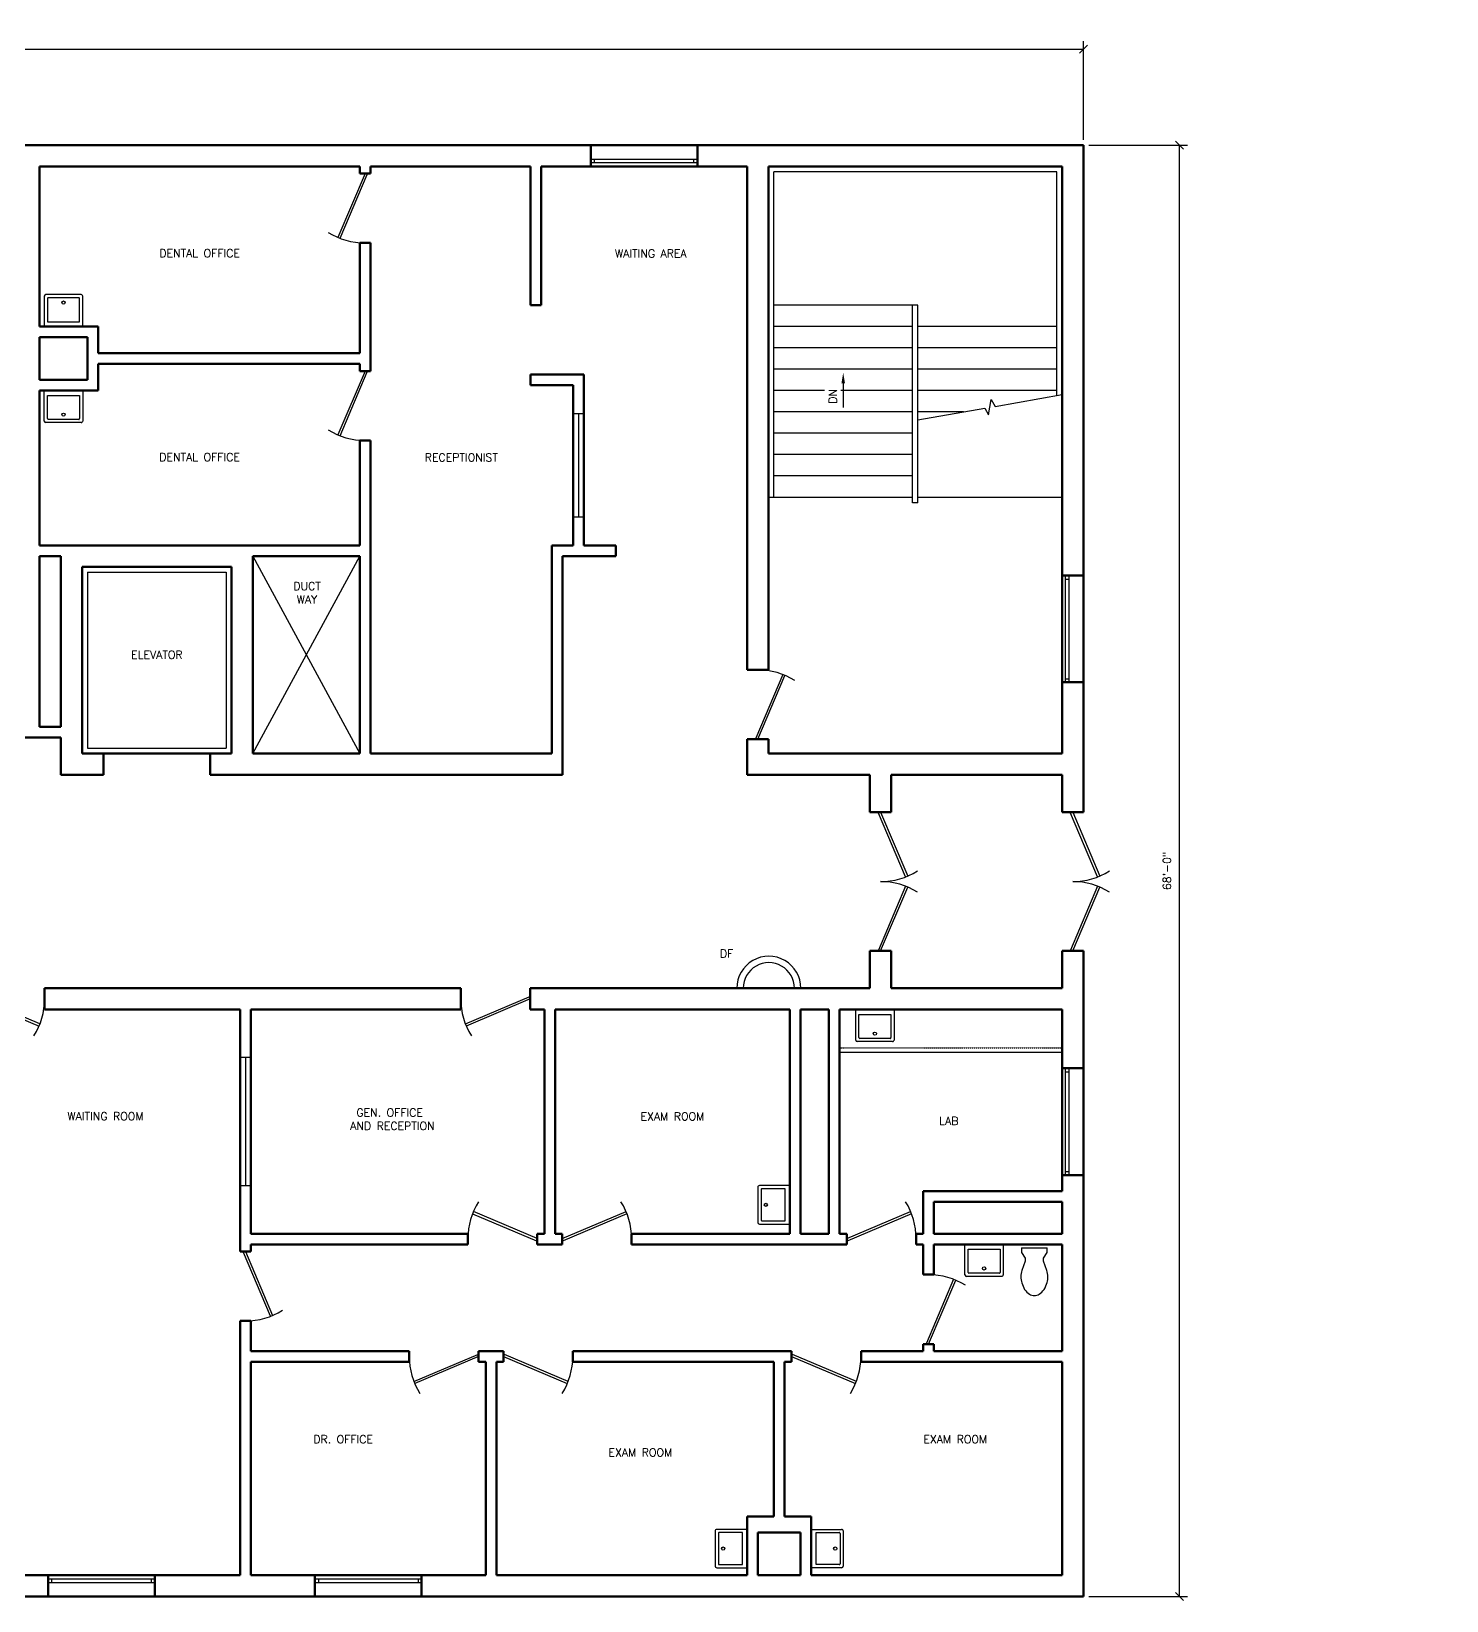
# Model space of a CAD drawing. Header units: inches. Extents: x -2497 to 7494, y -403 to 906.
# Drawn here: x 830 to 1626, y 24 to 906 of the extents above; entities that cross this region are included whole.
import ezdxf
from ezdxf import colors
from ezdxf.entities.mleader import LeaderData, LeaderLine
from ezdxf.math import Vec2, Vec3

# ---------------------------------------------------------------- set-up
doc = ezdxf.new("R2010")
doc.units = ezdxf.units.IN
doc.header["$LTSCALE"] = 0.5
doc.header["$MEASUREMENT"] = 0
doc.linetypes.add('HIDDEN', pattern=[0.375, 0.25, -0.125])
for name, color, linetype, lineweight in [('Annotations', 4, 'Continuous', 25), ('Hidden', 2, 'HIDDEN', 25), ('Objects Thick', 3, 'Continuous', 50), ('Objects Thin', 6, 'Continuous', 25)]:
    doc.layers.add(name, color=color, linetype=linetype, lineweight=lineweight)
doc.styles.add('DF Text', font='romans.shx')
doc.styles.add('DF Text 3-32', font='romans.shx', dxfattribs={"height": 0.09375})
doc.dimstyles.new('DF Dimensions 48', dxfattribs={"dimscale": 48, "dimtxt": 0.09375, "dimasz": 0.09375, "dimexe": 0.09375, "dimexo": 0.0625, "dimgap": 0.09, "dimtad": 1, "dimdec": 4, "dimzin": 3, "dimdsep": 46, "dimlunit": 4, "dimtxsty": 'DF Text', "dimblk": 'OBLIQUE', "dimcen": 0, "dimazin": 0, "dimtfac": 0.7, "dimtdec": 4, "dimtmove": 0, "dimatfit": 3, "dimfxl": 1, "dimfrac": 1, "dimtolj": 1, "dimtzin": 0, "dimarcsym": 0})

# ---------------------------------------------------------------- blocks, each defined once
blk = doc.blocks.new('_Oblique')
at = {"color": 0, "linetype": 'ByBlock', "lineweight": -2}
blk.add_line((-0.5, -0.5), (0.5, 0.5), dxfattribs=at)
blk = doc.blocks.new('*D7')
at = {"layer": 'Annotations', "color": 0, "lineweight": -2, "transparency": 16777216}
for p, q in [((1424.34, 841.76), (1479.84, 841.76)), ((1475.34, 25.76), (1475.34, 841.76)), ((1424.34, 25.76), (1479.84, 25.76))]:
    blk.add_line(p, q, dxfattribs=at)
at = {"layer": 'Defpoints', "color": 0, "transparency": 16777216}
for p in [(1421.34, 841.76), (1475.34, 841.76), (1421.34, 25.76)]:
    blk.add_point(p, dxfattribs=at)
at = {"layer": 'Annotations', "color": 0, "lineweight": -2, "transparency": 16777216, "xscale": 4.5, "yscale": 4.5, "zscale": 4.5}
for p, rotation in [((1475.34, 841.76), 90), ((1475.34, 25.76), 270)]:
    blk.add_blockref('_Oblique', p, dxfattribs=dict(at, rotation=rotation))
at = {"layer": 'Annotations', "color": 0, "transparency": 16777216, "insert": (1468.34, 433.76), "char_height": 4.5, "attachment_point": 5, "rotation": 90, "style": 'DF Text'}
blk.add_mtext('\\A1;68\'-0"', dxfattribs=at)
blk = doc.blocks.new('*D8')
at = {"layer": 'Annotations', "color": 0, "lineweight": -2, "transparency": 16777216}
for p, q in [((29.34, 844.76), (29.34, 900.26)), ((1421.34, 844.76), (1421.34, 900.26)), ((29.34, 895.76), (1421.34, 895.76))]:
    blk.add_line(p, q, dxfattribs=at)
at = {"layer": 'Defpoints', "color": 0, "transparency": 16777216}
for p in [(1421.34, 895.76), (29.34, 841.76), (1421.34, 841.76)]:
    blk.add_point(p, dxfattribs=at)
at = {"layer": 'Annotations', "color": 0, "lineweight": -2, "transparency": 16777216, "xscale": 4.5, "yscale": 4.5, "zscale": 4.5, "rotation": 180}
blk.add_blockref('_Oblique', (29.34, 895.76), dxfattribs=at)
at = {"layer": 'Annotations', "color": 0, "lineweight": -2, "transparency": 16777216, "xscale": 4.5, "yscale": 4.5, "zscale": 4.5}
blk.add_blockref('_Oblique', (1421.34, 895.76), dxfattribs=at)
at = {"layer": 'Annotations', "color": 0, "transparency": 16777216, "insert": (725.34, 902.76), "char_height": 4.5, "attachment_point": 5, "style": 'DF Text'}
blk.add_mtext('\\A1;116\'-0"', dxfattribs=at)

msp = doc.modelspace()

# ---------------------------------------------------------------- linework, layer by layer
at = {"layer": 'Annotations', "linetype": 'Continuous'}
msp.add_lwpolyline([(1328.33622, 687.25932), (1365.8818, 693.87962), (1368.07465, 690.08148), (1369.59779, 698.71964), (1371.79065, 694.9215), (1409.33622, 701.5418)], dxfattribs=at)
at = {"layer": 'Hidden'}
msp.add_line((1284.33622, 334.26291), (1409.33622, 334.26291), dxfattribs=at)
at = {"layer": 'Objects Thick'}
for p, q in [((1421.33622, 841.76291), (29.33622, 841.76291)), ((1144.43264, 829.76291), (1144.43264, 841.76291)), ((1204.43264, 829.76291), (1204.43264, 841.76291)), ((1421.33622, 466.76291), (1421.33622, 841.76291)), ((1014.51438, 829.76291), (834.48968, 829.76291)), ((834.48968, 739.76291), (834.48968, 829.76291)), ((1014.51438, 825.76291), (1014.51438, 829.76291)), ((1110.52906, 829.76291), (1020.52271, 829.76291)), ((1020.52271, 825.76291), (1020.52271, 829.76291)), ((1110.52906, 829.76291), (1110.52906, 751.76291)), ((1232.33622, 829.76291), (1116.52906, 829.76291)), ((1116.53614, 829.76291), (1116.53614, 751.76291)), ((1232.33622, 546.7698), (1232.33622, 829.76291)), ((1409.33622, 829.76291), (1244.33622, 829.76291)), ((1244.33622, 546.7698), (1244.33622, 829.76291)), ((1409.33622, 499.76291), (1409.33622, 829.76291)), ((1014.51438, 825.76291), (1020.52271, 825.76291)), ((1014.51438, 724.76291), (1014.51438, 786.76291)), ((1014.51438, 786.76291), (1020.51438, 786.76291)), ((1020.51438, 714.76291), (1020.51438, 786.76291)), ((1110.52906, 751.76291), (1116.53614, 751.76291)), ((834.48968, 739.76291), (867.51438, 739.76291)), ((834.49689, 733.76291), (861.51584, 733.76291)), ((834.49689, 709.76291), (834.49689, 733.76291)), ((861.51584, 733.76291), (861.51584, 709.76291)), ((867.51438, 724.76291), (867.51438, 739.76291)), ((867.51438, 724.76291), (1014.51438, 724.76291)), ((867.51341, 718.76291), (1014.51438, 718.76291)), ((867.51438, 703.76291), (867.51438, 718.76291)), ((1014.51438, 714.76291), (1014.51438, 718.76291)), ((1014.51438, 714.76291), (1020.51438, 714.76291)), ((834.49689, 709.76291), (861.51584, 709.76291)), ((1110.51806, 712.76291), (1140.50656, 712.76291)), ((1110.51806, 706.76291), (1110.51806, 712.76291)), ((1110.51806, 706.76291), (1134.50656, 706.76291)), ((1134.50656, 706.76291), (1134.50656, 616.76291)), ((1140.50656, 712.76291), (1140.50656, 616.76291)), ((834.49689, 703.76291), (867.51098, 703.76291)), ((834.49689, 616.76291), (834.49689, 703.76291)), ((1014.49689, 616.76291), (1014.49689, 675.76291)), ((1014.49689, 675.76291), (1020.49689, 675.76291)), ((1020.49689, 499.76291), (1020.49689, 675.76291)), ((834.49592, 610.76291), (846.49592, 610.76291)), ((834.49592, 610.76291), (834.49592, 514.76291)), ((834.49689, 616.76291), (1014.49689, 616.76291)), ((846.49592, 610.76291), (846.49592, 514.76291)), ((954.49592, 610.76291), (1014.49689, 610.76291)), ((954.49592, 610.76291), (954.49592, 499.76291)), ((1014.49689, 499.76291), (1014.49689, 610.76291)), ((1122.49592, 616.76291), (1134.50656, 616.76291)), ((1122.49592, 616.76291), (1122.49592, 499.76291)), ((1128.49592, 610.76291), (1158.49689, 610.76291)), ((1128.49592, 610.76291), (1128.49592, 487.76291)), ((1140.50656, 616.76291), (1158.49689, 616.76291)), ((1158.49689, 616.76291), (1158.49689, 610.76291)), ((858.49495, 604.76291), (942.49592, 604.76291)), ((858.49495, 604.76291), (858.49495, 499.76291)), ((942.49592, 604.76291), (942.49592, 499.76291)), ((1409.33622, 599.76291), (1421.33622, 599.76291)), ((1232.33622, 546.7698), (1244.33622, 546.7698)), ((1409.33622, 539.76291), (1421.33622, 539.76291)), ((834.49592, 514.76291), (846.49592, 514.76291)), ((779.32407, 508.76291), (846.4794, 508.76291)), ((846.4794, 508.76291), (846.4794, 487.76291)), ((1232.33622, 487.76291), (1232.33622, 507.7698)), ((1232.33622, 507.7698), (1244.33622, 507.7698)), ((1244.33622, 499.76291), (1244.33622, 507.7698)), ((858.49495, 499.76291), (942.49592, 499.76291)), ((870.47794, 499.76291), (870.47794, 487.76291)), ((930.47794, 499.76291), (930.47794, 487.76291)), ((954.49592, 499.76291), (1014.49689, 499.76291)), ((1020.49689, 499.76291), (1122.49592, 499.76291)), ((1244.33622, 499.76291), (1260.47794, 499.76291)), ((1260.47794, 499.76291), (1409.33622, 499.76291)), ((846.4794, 487.76291), (870.47794, 487.76291)), ((930.47794, 487.76291), (1128.49592, 487.76291)), ((1232.33622, 487.76291), (1301.33622, 487.76291)), ((1301.33622, 466.76291), (1301.33622, 487.76291)), ((1313.33622, 466.76291), (1313.33622, 487.76291)), ((1313.33622, 487.76291), (1409.33622, 487.76291)), ((1409.33622, 466.76291), (1409.33622, 487.76291)), ((1301.33622, 466.76291), (1313.33622, 466.76291)), ((1409.33622, 466.76291), (1421.33622, 466.76291)), ((1301.33622, 367.76291), (1301.33622, 388.76291)), ((1301.33622, 388.76291), (1313.33622, 388.76291)), ((1301.33622, 388.76291), (1313.33622, 388.76291)), ((1313.33622, 367.76291), (1313.33622, 388.76291)), ((1409.33622, 367.76291), (1409.33622, 388.76291)), ((1409.33622, 388.76291), (1421.33622, 388.76291)), ((1421.33622, 25.76291), (1421.33622, 388.76291)), ((837.34312, 367.76291), (1071.32933, 367.76291)), ((837.34312, 367.76291), (837.34312, 355.76291)), ((1071.32933, 367.76291), (1071.32933, 355.76291)), ((1110.32933, 367.76291), (1301.33622, 367.76291)), ((1110.32933, 367.76291), (1110.32933, 355.76291)), ((1253.5242, 367.76291), (1235.5242, 367.76291)), ((1313.33622, 367.76291), (1409.33622, 367.76291)), ((837.34312, 355.76291), (947.33622, 355.76291)), ((947.33622, 219.76291), (947.33622, 355.76291)), ((953.33622, 355.76291), (1071.32933, 355.76291)), ((953.33622, 229.76291), (953.33622, 355.76291)), ((1110.32933, 355.76291), (1118.33622, 355.76291)), ((1118.33622, 229.76291), (1118.33622, 355.76291)), ((1124.33622, 355.76291), (1256.33622, 355.76291)), ((1124.33622, 229.76291), (1124.33622, 355.76291)), ((1256.33622, 229.76291), (1256.33622, 355.76291)), ((1262.33622, 355.76291), (1278.33622, 355.76291)), ((1262.33622, 229.76291), (1262.33622, 355.76291)), ((1278.33622, 229.76291), (1278.33622, 355.76291)), ((1284.33622, 355.76291), (1409.33622, 355.76291)), ((1284.33622, 229.76291), (1284.33622, 355.76291)), ((1409.33622, 253.76291), (1409.33622, 355.76291)), ((1409.33622, 322.76291), (1421.33622, 322.76291)), ((1409.33622, 262.76291), (1421.33622, 262.76291)), ((1331.33622, 229.76291), (1331.33622, 253.76291)), ((1331.33622, 253.76291), (1409.33622, 253.76291)), ((1337.33622, 229.76291), (1337.33622, 247.76291)), ((1337.33622, 247.76291), (1409.33622, 247.76291)), ((1409.33622, 229.76291), (1409.33622, 247.76291)), ((953.33622, 229.76291), (1075.32933, 229.76291)), ((1075.32933, 223.76291), (1075.32933, 229.76291)), ((1114.32933, 229.76291), (1118.33622, 229.76291)), ((1114.32933, 229.76291), (1114.32933, 223.76291)), ((1124.33622, 229.76291), (1128.34312, 229.76291)), ((1128.34312, 229.76291), (1128.34312, 223.76291)), ((1167.34312, 229.76291), (1256.33622, 229.76291)), ((1167.34312, 223.76291), (1167.34312, 229.76291)), ((1262.33622, 229.76291), (1278.33622, 229.76291)), ((1284.33622, 229.76291), (1288.34312, 229.76291)), ((1288.34312, 229.76291), (1288.34312, 223.76291)), ((1327.34312, 229.76291), (1331.33622, 229.76291)), ((1327.34312, 223.76291), (1327.34312, 229.76291)), ((1337.33622, 229.76291), (1409.33622, 229.76291)), ((953.33622, 219.76291), (953.33622, 223.76291)), ((953.33622, 223.76291), (1075.32933, 223.76291)), ((1114.32933, 223.76291), (1128.34312, 223.76291)), ((1167.34312, 223.76291), (1288.34312, 223.76291)), ((1327.34312, 223.76291), (1331.33622, 223.76291)), ((1331.33622, 206.76291), (1331.33622, 223.76291)), ((1337.33622, 223.76291), (1363.13627, 223.76291)), ((1337.33622, 206.76291), (1337.33622, 223.76291)), ((1363.13627, 223.76291), (1409.33622, 223.76291)), ((1409.33622, 163.76291), (1409.33622, 223.76291)), ((953.33622, 219.76291), (947.33622, 219.76291)), ((1337.33622, 206.76291), (1331.33622, 206.76291)), ((947.33622, 37.76291), (947.33622, 180.76291)), ((953.33622, 180.76291), (947.33622, 180.76291)), ((953.33622, 163.76291), (953.33622, 180.76291)), ((1331.33622, 163.76291), (1331.33622, 167.76291)), ((1337.33622, 167.76291), (1331.33622, 167.76291)), ((1337.33622, 163.76291), (1337.33622, 167.76291)), ((953.33622, 163.76291), (1042.33622, 163.76291)), ((1042.33622, 157.76291), (1042.33622, 163.76291)), ((1081.33622, 163.76291), (1095.33622, 163.76291)), ((1081.33622, 157.76291), (1081.33622, 163.76291)), ((1095.33622, 157.76291), (1095.33622, 163.76291)), ((1134.33622, 163.76291), (1257.33622, 163.76291)), ((1134.33622, 157.76291), (1134.33622, 163.76291)), ((1257.33622, 157.76291), (1257.33622, 163.76291)), ((1296.33622, 163.76291), (1331.33622, 163.76291)), ((1296.33622, 157.76291), (1296.33622, 163.76291)), ((1337.33622, 163.76291), (1409.33622, 163.76291)), ((953.33622, 37.76291), (953.33622, 157.76291)), ((953.33622, 157.76291), (1042.33622, 157.76291)), ((1081.33622, 157.76291), (1085.33622, 157.76291)), ((1085.33622, 37.76291), (1085.33622, 157.76291)), ((1091.33622, 157.76291), (1095.33622, 157.76291)), ((1091.33622, 37.76291), (1091.33622, 157.76291)), ((1134.33622, 157.76291), (1247.33622, 157.76291)), ((1247.33622, 70.76291), (1247.33622, 157.76291)), ((1253.33622, 157.76291), (1257.33622, 157.76291)), ((1253.33622, 70.76291), (1253.33622, 157.76291)), ((1296.33622, 157.76291), (1409.33622, 157.76291)), ((1409.33622, 37.76291), (1409.33622, 157.76291)), ((1232.33622, 37.76291), (1232.33622, 70.76291)), ((1232.33622, 70.76291), (1247.33622, 70.76291)), ((1253.33622, 70.76291), (1268.33622, 70.76291)), ((1268.33622, 37.76291), (1268.33622, 70.76291)), ((1238.33622, 37.76291), (1238.33622, 61.76291)), ((1238.33622, 61.76291), (1262.33622, 61.76291)), ((1262.33622, 37.76291), (1262.33622, 61.76291)), ((794.33622, 37.76291), (947.33622, 37.76291)), ((839.33622, 37.76291), (839.33622, 25.76291)), ((899.33622, 37.76291), (899.33622, 25.76291)), ((953.33622, 37.76291), (1085.33622, 37.76291)), ((989.33622, 37.76291), (989.33622, 25.76291)), ((1049.33622, 37.76291), (1049.33622, 25.76291)), ((1091.33622, 37.76291), (1232.33622, 37.76291)), ((1238.33622, 37.76291), (1262.33622, 37.76291)), ((1268.33622, 37.76291), (1409.33622, 37.76291)), ((752.33622, 25.76291), (1421.33622, 25.76291))]:
    msp.add_line(p, q, dxfattribs=at)
at = {"layer": 'Objects Thin'}
for p, q in [((1204.43264, 833.76291), (1144.43264, 833.76291)), ((1204.43264, 831.76291), (1144.43264, 831.76291)), ((1146.43264, 831.76291), (1146.43264, 833.76291)), ((1202.43264, 831.76291), (1202.43264, 833.76291)), ((1017.51438, 825.76291), (1002.27591, 789.86315)), ((1003.48104, 789.3752), (1018.71116, 825.25487)), ((1018.71116, 825.25487), (1017.51438, 825.76291)), ((1247.33622, 643.76291), (1247.33622, 826.76291)), ((1406.33622, 826.76291), (1247.33622, 826.76291)), ((1406.33622, 701.01282), (1406.33622, 826.76291)), ((837.20636, 756.86293), (837.20636, 739.76291)), ((857.90621, 757.76291), (838.10636, 757.76291)), ((839.00636, 755.51291), (839.00636, 742.46293)), ((856.55636, 755.96293), (839.45636, 755.96293)), ((857.00636, 742.46293), (857.00636, 755.51291)), ((858.80636, 739.76291), (858.80636, 756.86293)), ((1328.33622, 751.76291), (1247.33622, 751.76291)), ((1325.33622, 640.76291), (1325.33622, 751.76291)), ((1328.33622, 640.76291), (1328.33622, 751.76291)), ((839.00636, 742.46293), (857.00636, 742.46293)), ((1325.33622, 739.76291), (1247.33622, 739.76291)), ((1406.33622, 739.76291), (1328.33622, 739.76291)), ((1325.33622, 727.76291), (1247.33622, 727.76291)), ((1406.33622, 727.76291), (1328.33622, 727.76291)), ((1017.51438, 714.76291), (1002.27591, 678.86315)), ((1018.71116, 714.25487), (1017.51438, 714.76291)), ((1325.33622, 715.76291), (1247.33622, 715.76291)), ((1406.33622, 715.76291), (1328.33622, 715.76291)), ((1003.48104, 678.3752), (1018.71116, 714.25487)), ((837.20636, 686.6629), (837.20636, 703.76291)), ((839.00636, 688.01291), (839.00636, 701.0629)), ((839.00636, 701.0629), (857.00636, 701.0629)), ((857.00636, 701.0629), (857.00636, 688.01291)), ((858.80636, 703.76291), (858.80636, 686.6629)), ((1325.33622, 703.76291), (1247.33622, 703.76291)), ((1406.33622, 703.76291), (1328.33622, 703.76291)), ((1140.50888, 690.76291), (1134.50484, 690.76291)), ((1137.50656, 690.76291), (1137.50656, 632.76291)), ((1325.33622, 691.76291), (1247.33622, 691.76291)), ((1353.87738, 691.76291), (1328.33622, 691.76291)), ((857.90621, 685.76291), (838.10636, 685.76291)), ((856.55636, 687.5629), (839.45636, 687.5629)), ((1325.33622, 679.76291), (1247.33622, 679.76291)), ((1325.33622, 667.76291), (1247.33622, 667.76291)), ((1325.33622, 655.76291), (1247.33622, 655.76291)), ((1325.33622, 643.76291), (1244.33622, 643.76291)), ((1328.33622, 640.76291), (1325.33622, 640.76291)), ((1409.33622, 643.76291), (1328.33622, 643.76291)), ((1134.49861, 632.76291), (1140.49949, 632.76291)), ((954.49592, 610.76291), (1014.49689, 499.76291)), ((954.49592, 499.76291), (1014.49689, 610.76291)), ((861.49446, 601.76291), (939.49592, 601.76291)), ((861.49446, 601.76291), (861.49446, 502.76291)), ((939.49592, 601.76291), (939.49592, 502.76291)), ((1411.33622, 539.76291), (1411.33622, 599.76291)), ((1411.33622, 597.76291), (1413.33622, 597.76291)), ((1413.33622, 539.76291), (1413.33622, 599.76291)), ((1252.36957, 544.15751), (1237.13944, 508.27784)), ((1238.33622, 507.7698), (1253.57469, 543.66956)), ((1411.33622, 541.76291), (1413.33622, 541.76291)), ((1237.13944, 508.27784), (1238.33622, 507.7698)), ((861.49446, 502.76291), (939.49592, 502.76291)), ((1306.13944, 466.25487), (1307.33622, 466.76291)), ((1321.36957, 430.3752), (1306.13944, 466.25487)), ((1307.33622, 466.76291), (1322.57469, 430.86315)), ((1414.13944, 466.25487), (1415.33622, 466.76291)), ((1429.36957, 430.3752), (1414.13944, 466.25487)), ((1415.33622, 466.76291), (1430.57469, 430.86315)), ((1321.36957, 425.15062), (1306.13944, 389.27095)), ((1307.33622, 388.76291), (1322.57469, 424.66267)), ((1429.36957, 425.15062), (1414.13944, 389.27095)), ((1415.33622, 388.76291), (1430.57469, 424.66267)), ((1306.13944, 389.27095), (1307.33622, 388.76291)), ((1414.13944, 389.27095), (1415.33622, 388.76291)), ((798.34312, 361.76291), (834.24288, 346.52444)), ((834.73082, 347.72957), (798.85116, 362.95969)), ((1073.94162, 347.72957), (1109.82129, 362.95969)), ((1110.32933, 361.76291), (1074.42957, 346.52444)), ((1109.82129, 362.95969), (1110.32933, 361.76291)), ((1293.34233, 338.6629), (1293.34233, 355.76291)), ((1295.14233, 340.01291), (1295.14233, 353.0629)), ((1295.14233, 353.0629), (1313.14233, 353.0629)), ((1313.14233, 353.0629), (1313.14233, 340.01291)), ((1314.94233, 355.76291), (1314.94233, 338.6629)), ((1314.04218, 337.76291), (1294.24233, 337.76291)), ((1312.69233, 339.5629), (1295.59233, 339.5629)), ((953.33622, 328.76291), (947.33622, 328.76291)), ((950.33622, 328.76291), (950.33622, 256.76291)), ((1284.33622, 331.76291), (1409.33622, 331.76291)), ((1411.33622, 262.76291), (1411.33622, 322.76291)), ((1411.33622, 320.76291), (1413.33622, 320.76291)), ((1413.33622, 262.76291), (1413.33622, 322.76291)), ((1411.33622, 264.76291), (1413.33622, 264.76291)), ((953.33622, 256.76291), (947.33622, 256.76291)), ((1238.33622, 255.90256), (1238.33622, 236.10271)), ((1256.33622, 256.80271), (1239.23621, 256.80271)), ((1240.13621, 254.55271), (1240.13621, 237.45271)), ((1253.63621, 255.00271), (1240.58622, 255.00271)), ((1253.63621, 237.00271), (1253.63621, 255.00271)), ((1077.94162, 241.04626), (1113.82129, 225.81613)), ((1114.32933, 227.01291), (1078.42957, 242.25138)), ((1128.34312, 227.01291), (1164.24288, 242.25138)), ((1164.73082, 241.04626), (1128.85116, 225.81613)), ((1288.34312, 227.01291), (1324.24288, 242.25138)), ((1324.73082, 241.04626), (1288.85116, 225.81613)), ((1239.23621, 235.20271), (1256.33622, 235.20271)), ((1240.58622, 237.00271), (1253.63621, 237.00271)), ((1113.82129, 225.81613), (1114.32933, 227.01291)), ((1128.85116, 225.81613), (1128.34312, 227.01291)), ((1288.85116, 225.81613), (1288.34312, 227.01291)), ((1354.72655, 206.6629), (1354.72655, 223.76291)), ((1356.52655, 208.01291), (1356.52655, 221.0629)), ((1356.52655, 221.0629), (1374.52655, 221.0629)), ((1374.52655, 221.0629), (1374.52655, 208.01291)), ((1376.32655, 223.76291), (1376.32655, 206.6629)), ((1386.59529, 221.76291), (1386.59529, 219.19534)), ((1386.59529, 221.76291), (1400.97367, 221.76291)), ((1400.97367, 219.19534), (1400.97367, 221.76291)), ((949.13944, 219.25487), (950.33622, 219.76291)), ((964.36957, 183.3752), (949.13944, 219.25487)), ((950.33622, 219.76291), (965.57469, 183.86315)), ((1386.59529, 219.19534), (1388.60706, 216.02214)), ((1388.60706, 214.38192), (1386.75814, 209.1115)), ((1388.60706, 216.02214), (1388.60706, 214.38192)), ((1398.9619, 216.02214), (1400.97367, 219.19534)), ((1398.9619, 214.38192), (1398.9619, 216.02214)), ((1400.81083, 209.1115), (1398.9619, 214.38192)), ((1348.36957, 204.15062), (1333.13944, 168.27095)), ((1334.33622, 167.76291), (1349.57469, 203.66267)), ((1375.4264, 205.76291), (1355.62655, 205.76291)), ((1374.07655, 207.5629), (1356.97655, 207.5629)), ((1333.13944, 168.27095), (1334.33622, 167.76291)), ((1044.94852, 146.72957), (1080.82818, 161.95969)), ((1081.33622, 160.76291), (1045.43646, 145.52444)), ((1080.82818, 161.95969), (1081.33622, 160.76291)), ((1095.84426, 161.95969), (1095.33622, 160.76291)), ((1095.33622, 160.76291), (1131.23598, 145.52444)), ((1131.72393, 146.72957), (1095.84426, 161.95969)), ((1257.84426, 161.95969), (1257.33622, 160.76291)), ((1257.33622, 160.76291), (1293.23598, 145.52444)), ((1293.72393, 146.72957), (1257.84426, 161.95969)), ((1214.33622, 62.66276), (1214.33622, 42.86291)), ((1232.33622, 63.56291), (1215.23621, 63.56291)), ((1229.63621, 61.76291), (1216.58622, 61.76291)), ((1229.63621, 43.76291), (1229.63621, 61.76291)), ((1268.33622, 63.56291), (1285.43624, 63.56291)), ((1271.03624, 43.76291), (1271.03624, 61.76291)), ((1271.03624, 61.76291), (1284.08622, 61.76291)), ((1286.33622, 62.66276), (1286.33622, 42.86291)), ((1216.13621, 61.31291), (1216.13621, 44.21291)), ((1284.53624, 61.31291), (1284.53624, 44.21291)), ((839.33622, 35.76291), (899.33622, 35.76291)), ((841.33622, 35.76291), (841.33622, 33.76291)), ((897.33622, 35.76291), (897.33622, 33.76291)), ((989.33622, 35.76291), (1049.33622, 35.76291)), ((991.33622, 35.76291), (991.33622, 33.76291)), ((1047.33622, 35.76291), (1047.33622, 33.76291)), ((1215.23621, 41.96291), (1232.33622, 41.96291)), ((1216.58622, 43.76291), (1229.63621, 43.76291)), ((1285.43624, 41.96291), (1268.33622, 41.96291)), ((1284.08622, 43.76291), (1271.03624, 43.76291)), ((839.33622, 33.76291), (899.33622, 33.76291)), ((989.33622, 33.76291), (1049.33622, 33.76291))]:
    msp.add_line(p, q, dxfattribs=at)
for centre in [(848.00636, 753.26291), (848.00636, 690.26291), (1304.14233, 342.26291), (1242.83622, 246.00271), (1365.52655, 210.26291), (1218.83622, 52.76291), (1281.83622, 52.76291)]:
    msp.add_circle(centre, 0.9, dxfattribs=at)
for centre, radius, start, end in [((1017.51438, 825.76291), 39, 237.89374, 270), ((838.10636, 756.86293), 0.9, 89.99997012, 179.9999), ((839.45636, 755.51291), 0.45, 90.0001, 180.0001), ((856.55636, 755.51291), 0.45, 359.99994, 90.0002), ((857.90621, 756.86293), 0.9, 0.00009, 90.0001), ((838.10636, 686.6629), 0.9, 180.0001, 270.00002988), ((839.45636, 688.01291), 0.45, 179.9999, 269.9999), ((856.55636, 688.01291), 0.45, 269.9998, 0.00006), ((857.90621, 686.6629), 0.9, 269.9999, 359.99991), ((1017.51438, 714.76291), 39, 237.89374, 270), ((1238.33622, 507.7698), 39, 57.89374, 90), ((1307.33622, 466.76291), 39, 270, 302.10626), ((1415.33622, 466.76291), 39, 270, 302.10626), ((1307.33622, 388.76291), 39, 57.89374, 90), ((1415.33622, 388.76291), 39, 57.89374, 90), ((1244.5242, 367.76291), 18, 0.00000292, 180.00001294), ((1244.5242, 367.76291), 14.4, 0.00000292, 180.00001294), ((798.34312, 361.76291), 39, 327.89374, 0), ((1110.32933, 361.76291), 39, 180, 212.10626), ((1294.24233, 338.6629), 0.9, 180.0001, 270.00002988), ((1295.59233, 340.01291), 0.45, 179.9999, 269.9999), ((1312.69233, 340.01291), 0.45, 269.9998, 0.00006), ((1314.04218, 338.6629), 0.9, 269.9999, 359.99991), ((1239.23621, 255.90256), 0.9, 90.00009, 180.0001), ((1114.32933, 227.01291), 39, 147.89374, 180), ((1128.34312, 227.01291), 39, 0, 32.10626), ((1240.58622, 254.55271), 0.45, 89.99994, 180.0002), ((1288.34312, 227.01291), 39, 0, 32.10626), ((1239.23621, 236.10271), 0.9, 179.99997012, 269.9999), ((1240.58622, 237.45271), 0.45, 180.0001, 270.0001), ((1334.33622, 167.76291), 39, 57.89374, 90), ((1355.62655, 206.6629), 0.9, 180.0001, 270.00002988), ((1356.97655, 208.01291), 0.45, 179.9999, 269.9999), ((1374.07655, 208.01291), 0.45, 269.9998, 0.00006), ((1375.4264, 206.6629), 0.9, 269.9999, 359.99991), ((1396.98443, 205.62314), 10.80489, 161.164616, 180), ((1396.98443, 205.62314), 10.80489, 180, 198.835384), ((1390.58453, 205.62314), 10.80489, 360, 18.835384), ((1393.14301, 205.07897), 8.26435, 341.164616, 3.77543658), ((1399.858, 205.63572), 13.55961, 194.96262128, 211.78381551), ((1397.87465, 205.08569), 11.59833, 214.63594269, 233.93892173), ((1393.78448, 201.15167), 6.09155, 243.2988107, 270), ((1393.78448, 201.15167), 6.09155, 270, 296.7011893), ((1389.69432, 205.08569), 11.59833, 306.06107827, 325.36405731), ((1387.08065, 206.1947), 14.39054, 327.64616673, 344.75526052), ((950.33622, 219.76291), 39, 270, 302.10626), ((1081.33622, 160.76291), 39, 180, 212.10626), ((1095.33622, 160.76291), 39, 327.89374, 0), ((1257.33622, 160.76291), 39, 327.89374, 0), ((1215.23621, 62.66276), 0.9, 90.00009, 180.0001), ((1216.58622, 61.31291), 0.45, 89.99994, 180.0002), ((1284.08622, 61.31291), 0.45, 359.9998, 90.00006), ((1285.43624, 62.66276), 0.9, 359.9999, 89.99991), ((1216.58622, 44.21291), 0.45, 180.0001, 270.0001), ((1284.08622, 44.21291), 0.45, 269.9999, 359.9999), ((1215.23621, 42.86291), 0.9, 179.99997012, 269.9999), ((1285.43624, 42.86291), 0.9, 270.0001, 0.00002988)]:
    msp.add_arc(centre, radius, start, end, dxfattribs=at)

# ---------------------------------------------------------------- texts
at = {"layer": 'Annotations', "char_height": 4.5, "attachment_point": 5, "style": 'DF Text'}
for s, insert, width in [('DENTAL OFFICE', (924.52507, 781.01447), 8639.3938102), ('WAITING AREA', (1178.15453, 780.84242), 6334.0658748), ('DENTAL OFFICE', (924.50296, 666.36047), 8639.4171295), ('RECEPTIONIST', (1071.62315, 666.18533), 5183.4870423), ('DUCT\\PWAY', (984.90781, 590.08925), 2879.1838605), ('ELEVATOR', (900.48693, 555.26291), 3743.1838718), ('DF', (1220.75562, 387.28453), 5904), ('GEN. OFFICE\\P AND RECEPTION', (1031.36429, 294.13358), 7920), ('WAITING ROOM', (871.58622, 295.8381), 145.5), ('EXAM ROOM', (1190.33622, 295.75883), 6336), ('LAB', (1345.67896, 293.16729), 5904), ('DR. OFFICE', (1005.20051, 114.26291), 6336), ('EXAM ROOM', (1349.33634, 114.26291), 7488), ('EXAM ROOM', (1172.29365, 106.81305), 7488)]:
    msp.add_mtext(s, dxfattribs=dict(at, insert=insert, width=width))

# ---------------------------------------------------------------- dimensions: what is measured, and where the dimension line sits
at = {"layer": 'Annotations'}
dim = msp.add_linear_dim(base=(1421.33622, 895.76291), p1=(29.33622, 841.76291), p2=(1421.33622, 841.76291), dimstyle='DF Dimensions 48', dxfattribs=at)
dim.commit()
dim.dimension.update_dxf_attribs({"geometry": '*D8', "text_midpoint": (725.33622, 902.76148)})
dim = msp.add_linear_dim(base=(1475.33622, 841.76291), p1=(1421.33622, 25.76291), p2=(1421.33622, 841.76291), angle=90, dimstyle='DF Dimensions 48', dxfattribs=at)
dim.commit()
dim.dimension.update_dxf_attribs({"geometry": '*D7', "text_midpoint": (1468.33765, 433.76291)})

# ---------------------------------------------------------------- leaders
ml = msp.add_multileader_mtext('Standard', dxfattribs=at)
ml.set_content('4" ROOF DRAIN', color=256, style='DF Text 3-32')
ml.set_leader_properties()
ml.build(insert=Vec2(0, 0))
ml.multileader.update_dxf_attribs({"dogleg_length": 0.125, "arrow_head_size": 8, "scale": 64})
ctx = ml.context
ctx.base_point, ctx.scale, ctx.char_height, ctx.arrow_head_size, ctx.plane_origin = Vec3(2050.32908, 643.24959), 64, 6, 8, Vec3(2150.51039, 639.20756)
ctx.text_align_type = 2
notes = []
notes.append((ctx, [(0, (1, 1, 0), (2131.47194, 643.24959), (-1, 0), 8, [(0, [(2150.51039, 639.20756)], 0, [])])]))
ctx.mtext.insert, ctx.mtext.width, ctx.mtext.alignment, ctx.mtext.flow_direction = Vec3(2121.47194, 646.24959), 72.1559026, 3, 5
ml = msp.add_multileader_mtext('Standard', dxfattribs=at)
ml.set_content('4" ROOF DRAIN', color=256, style='DF Text 3-32')
ml.set_leader_properties()
ml.build(insert=Vec2(0, 0))
ml.multileader.update_dxf_attribs({"dogleg_length": 0.125, "arrow_head_size": 8, "scale": 64})
ctx = ml.context
ctx.base_point, ctx.scale, ctx.char_height, ctx.arrow_head_size, ctx.plane_origin = Vec3(2050.32907, 247.23539), 64, 6, 8, Vec3(2150.51038, 243.19336)
ctx.text_align_type = 2
notes.append((ctx, [(0, (1, 1, 0), (2131.47193, 247.23539), (-1, 0), 8, [(0, [(2150.51038, 243.19336)], 0, [])])]))
ctx.mtext.insert, ctx.mtext.width, ctx.mtext.alignment, ctx.mtext.flow_direction = Vec3(2121.47193, 250.23539), 72.1559026, 3, 5
for ctx, leaders in notes:
    for number, flags, end, landing, length, lines in leaders:
        leader = LeaderData()
        leader.index, (leader.has_last_leader_line, leader.has_dogleg_vector, leader.attachment_direction) = number, flags
        leader.last_leader_point, leader.dogleg_vector, leader.dogleg_length = Vec3(end), Vec3(landing), length
        for number, points, colour, breaks in lines:
            line = LeaderLine()
            line.index, line.vertices, line.color, line.breaks = number, Vec3.list(points), colors.encode_raw_color(colour), breaks
            leader.lines.append(line)
        ctx.leaders.append(leader)

# ---------------------------------------------------------------- next in the draw order: texts
at = {"layer": 'Annotations', "insert": (1280.46692, 700.51045), "char_height": 4.5, "width": 10.6721624, "attachment_point": 5, "rotation": 90, "style": 'DF Text', "bg_fill": 3, "box_fill_scale": 1.5, "bg_fill_color": 256, "bg_fill_transparency": 0}
msp.add_mtext('DN', dxfattribs=at)

# ---------------------------------------------------------------- next in the draw order: linework, layer by layer
at = {"layer": 'Annotations', "linetype": 'ByBlock', "lineweight": -2}
msp.add_lwpolyline([(1286.33622, 707.91459), (1286.33622, 694.27161)], dxfattribs=at)
at = {"layer": 'Annotations'}
msp.add_solid([(1285.33622, 707.91459), (1286.33622, 713.91459), (1287.33622, 707.91459)], dxfattribs=at)

doc.saveas('drawing.dxf')
